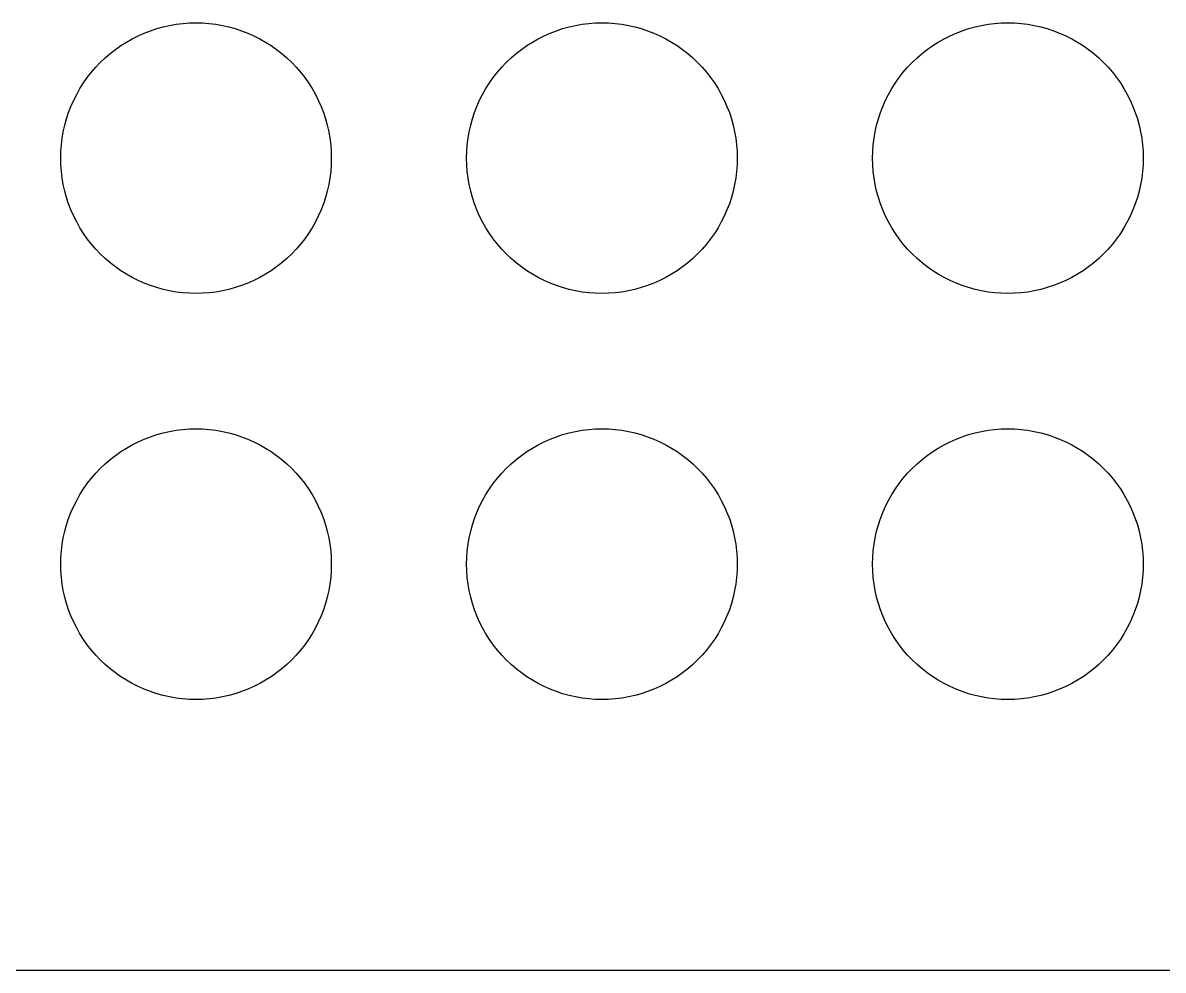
# Model space of a CAD drawing. Header units: metres. Extents: x 0 to 559, y 0 to 300.
# Drawn here: x 132.2 to 216.5, y 0 to 70 of the extents above; entities that cross this region are included whole.
import ezdxf

# ---------------------------------------------------------------- set-up
doc = ezdxf.new("R2010")
doc.units = ezdxf.units.M

msp = doc.modelspace()

# ---------------------------------------------------------------- linework, layer by layer
for p, q in [((143.533, 69.8918), (144.02, 69.9518)), ((144.02, 69.9518), (144.509, 69.9879)), ((144.509, 69.9879), (145, 70)), ((145, 70), (145.491, 69.9879)), ((145.491, 69.9879), (145.98, 69.9518)), ((145.98, 69.9518), (146.467, 69.8918)), ((173.533, 69.8918), (174.02, 69.9518)), ((174.02, 69.9518), (174.509, 69.9879)), ((174.509, 69.9879), (175, 70)), ((175, 70), (175.491, 69.9879)), ((175.491, 69.9879), (175.98, 69.9518)), ((175.98, 69.9518), (176.467, 69.8918)), ((203.533, 69.8918), (204.02, 69.9518)), ((204.02, 69.9518), (204.509, 69.9879)), ((204.509, 69.9879), (205, 70)), ((205, 70), (205.491, 69.9879)), ((205.491, 69.9879), (205.98, 69.9518)), ((205.98, 69.9518), (206.467, 69.8918)), ((140.724, 69.0399), (141.173, 69.2388)), ((141.173, 69.2388), (141.631, 69.4154)), ((141.631, 69.4154), (142.097, 69.5694)), ((142.097, 69.5694), (142.57, 69.7003)), ((142.57, 69.7003), (143.049, 69.8078)), ((143.049, 69.8078), (143.533, 69.8918)), ((146.467, 69.8918), (146.951, 69.8078)), ((146.951, 69.8078), (147.43, 69.7003)), ((147.43, 69.7003), (147.903, 69.5694)), ((147.903, 69.5694), (148.369, 69.4154)), ((148.369, 69.4154), (148.827, 69.2388)), ((148.827, 69.2388), (149.276, 69.0399)), ((170.724, 69.0399), (171.173, 69.2388)), ((171.173, 69.2388), (171.631, 69.4154)), ((171.631, 69.4154), (172.097, 69.5694)), ((172.097, 69.5694), (172.57, 69.7003)), ((172.57, 69.7003), (173.049, 69.8078)), ((173.049, 69.8078), (173.533, 69.8918)), ((176.467, 69.8918), (176.951, 69.8078)), ((176.951, 69.8078), (177.43, 69.7003)), ((177.43, 69.7003), (177.903, 69.5694)), ((177.903, 69.5694), (178.369, 69.4154)), ((178.369, 69.4154), (178.827, 69.2388)), ((178.827, 69.2388), (179.276, 69.0399)), ((200.724, 69.0399), (201.173, 69.2388)), ((201.173, 69.2388), (201.631, 69.4154)), ((201.631, 69.4154), (202.097, 69.5694)), ((202.097, 69.5694), (202.57, 69.7003)), ((202.57, 69.7003), (203.049, 69.8078)), ((203.049, 69.8078), (203.533, 69.8918)), ((206.467, 69.8918), (206.951, 69.8078)), ((206.951, 69.8078), (207.43, 69.7003)), ((207.43, 69.7003), (207.903, 69.5694)), ((207.903, 69.5694), (208.369, 69.4154)), ((208.369, 69.4154), (208.827, 69.2388)), ((208.827, 69.2388), (209.276, 69.0399)), ((139.043, 68.0321), (139.444, 68.3147)), ((139.444, 68.3147), (139.859, 68.5773)), ((139.859, 68.5773), (140.286, 68.8192)), ((140.286, 68.8192), (140.724, 69.0399)), ((149.276, 69.0399), (149.714, 68.8192)), ((149.714, 68.8192), (150.141, 68.5773)), ((150.141, 68.5773), (150.556, 68.3147)), ((150.556, 68.3147), (150.957, 68.0321)), ((169.043, 68.0321), (169.444, 68.3147)), ((169.444, 68.3147), (169.859, 68.5773)), ((169.859, 68.5773), (170.286, 68.8192)), ((170.286, 68.8192), (170.724, 69.0399)), ((179.276, 69.0399), (179.714, 68.8192)), ((179.714, 68.8192), (180.141, 68.5773)), ((180.141, 68.5773), (180.556, 68.3147)), ((180.556, 68.3147), (180.957, 68.0321)), ((199.043, 68.0321), (199.444, 68.3147)), ((199.444, 68.3147), (199.859, 68.5773)), ((199.859, 68.5773), (200.286, 68.8192)), ((200.286, 68.8192), (200.724, 69.0399)), ((209.276, 69.0399), (209.714, 68.8192)), ((209.714, 68.8192), (210.141, 68.5773)), ((210.141, 68.5773), (210.556, 68.3147)), ((210.556, 68.3147), (210.957, 68.0321)), ((138.284, 67.4095), (138.656, 67.7301)), ((138.656, 67.7301), (139.043, 68.0321)), ((150.957, 68.0321), (151.344, 67.7301)), ((151.344, 67.7301), (151.716, 67.4095)), ((168.284, 67.4095), (168.656, 67.7301)), ((168.656, 67.7301), (169.043, 68.0321)), ((180.957, 68.0321), (181.344, 67.7301)), ((181.344, 67.7301), (181.716, 67.4095)), ((198.284, 67.4095), (198.656, 67.7301)), ((198.656, 67.7301), (199.043, 68.0321)), ((210.957, 68.0321), (211.344, 67.7301)), ((211.344, 67.7301), (211.716, 67.4095)), ((137.27, 66.3439), (137.59, 66.7156)), ((137.59, 66.7156), (137.929, 67.0711)), ((137.929, 67.0711), (138.284, 67.4095)), ((151.716, 67.4095), (152.071, 67.0711)), ((152.071, 67.0711), (152.41, 66.7156)), ((152.41, 66.7156), (152.73, 66.3439)), ((167.27, 66.3439), (167.59, 66.7156)), ((167.59, 66.7156), (167.929, 67.0711)), ((167.929, 67.0711), (168.284, 67.4095)), ((181.716, 67.4095), (182.071, 67.0711)), ((182.071, 67.0711), (182.41, 66.7156)), ((182.41, 66.7156), (182.73, 66.3439)), ((197.27, 66.3439), (197.59, 66.7156)), ((197.59, 66.7156), (197.929, 67.0711)), ((197.929, 67.0711), (198.284, 67.4095)), ((211.716, 67.4095), (212.071, 67.0711)), ((212.071, 67.0711), (212.41, 66.7156)), ((212.41, 66.7156), (212.73, 66.3439)), ((136.685, 65.5557), (136.968, 65.957)), ((136.968, 65.957), (137.27, 66.3439)), ((152.73, 66.3439), (153.032, 65.957)), ((153.032, 65.957), (153.315, 65.5557)), ((166.685, 65.5557), (166.968, 65.957)), ((166.968, 65.957), (167.27, 66.3439)), ((182.73, 66.3439), (183.032, 65.957)), ((183.032, 65.957), (183.315, 65.5557)), ((196.685, 65.5557), (196.968, 65.957)), ((196.968, 65.957), (197.27, 66.3439)), ((212.73, 66.3439), (213.032, 65.957)), ((213.032, 65.957), (213.315, 65.5557)), ((136.181, 64.714), (136.423, 65.141)), ((136.423, 65.141), (136.685, 65.5557)), ((153.315, 65.5557), (153.577, 65.141)), ((153.577, 65.141), (153.819, 64.714)), ((166.181, 64.714), (166.423, 65.141)), ((166.423, 65.141), (166.685, 65.5557)), ((183.315, 65.5557), (183.577, 65.141)), ((183.577, 65.141), (183.819, 64.714)), ((196.181, 64.714), (196.423, 65.141)), ((196.423, 65.141), (196.685, 65.5557)), ((213.315, 65.5557), (213.577, 65.141)), ((213.577, 65.141), (213.819, 64.714)), ((135.761, 63.8268), (135.96, 64.2755)), ((135.96, 64.2755), (136.181, 64.714)), ((153.819, 64.714), (154.04, 64.2755)), ((154.04, 64.2755), (154.239, 63.8268)), ((165.761, 63.8268), (165.96, 64.2755)), ((165.96, 64.2755), (166.181, 64.714)), ((183.819, 64.714), (184.04, 64.2755)), ((184.04, 64.2755), (184.239, 63.8268)), ((195.761, 63.8268), (195.96, 64.2755)), ((195.96, 64.2755), (196.181, 64.714)), ((213.819, 64.714), (214.04, 64.2755)), ((214.04, 64.2755), (214.239, 63.8268)), ((135.431, 62.9028), (135.585, 63.3689)), ((135.585, 63.3689), (135.761, 63.8268)), ((154.239, 63.8268), (154.415, 63.3689)), ((154.415, 63.3689), (154.569, 62.9028)), ((165.431, 62.9028), (165.585, 63.3689)), ((165.585, 63.3689), (165.761, 63.8268)), ((184.239, 63.8268), (184.415, 63.3689)), ((184.415, 63.3689), (184.569, 62.9028)), ((195.431, 62.9028), (195.585, 63.3689)), ((195.585, 63.3689), (195.761, 63.8268)), ((214.239, 63.8268), (214.415, 63.3689)), ((214.415, 63.3689), (214.569, 62.9028)), ((135.192, 61.9509), (135.3, 62.4298)), ((135.3, 62.4298), (135.431, 62.9028)), ((154.569, 62.9028), (154.7, 62.4298)), ((154.7, 62.4298), (154.808, 61.9509)), ((165.192, 61.9509), (165.3, 62.4298)), ((165.3, 62.4298), (165.431, 62.9028)), ((184.569, 62.9028), (184.7, 62.4298)), ((184.7, 62.4298), (184.808, 61.9509)), ((195.192, 61.9509), (195.3, 62.4298)), ((195.3, 62.4298), (195.431, 62.9028)), ((214.569, 62.9028), (214.7, 62.4298)), ((214.7, 62.4298), (214.808, 61.9509)), ((135.108, 61.4673), (135.192, 61.9509)), ((154.808, 61.9509), (154.892, 61.4673)), ((165.108, 61.4673), (165.192, 61.9509)), ((184.808, 61.9509), (184.892, 61.4673)), ((195.108, 61.4673), (195.192, 61.9509)), ((214.808, 61.9509), (214.892, 61.4673)), ((135.012, 60.4907), (135.048, 60.9802)), ((135.048, 60.9802), (135.108, 61.4673)), ((154.892, 61.4673), (154.952, 60.9802)), ((154.952, 60.9802), (154.988, 60.4907)), ((165.012, 60.4907), (165.048, 60.9802)), ((165.048, 60.9802), (165.108, 61.4673)), ((184.892, 61.4673), (184.952, 60.9802)), ((184.952, 60.9802), (184.988, 60.4907)), ((195.012, 60.4907), (195.048, 60.9802)), ((195.048, 60.9802), (195.108, 61.4673)), ((214.892, 61.4673), (214.952, 60.9802)), ((214.952, 60.9802), (214.988, 60.4907)), ((135, 60), (135.012, 60.4907)), ((135.012, 59.5093), (135, 60)), ((154.988, 60.4907), (155, 60)), ((155, 60), (154.988, 59.5093)), ((165, 60), (165.012, 60.4907)), ((165.012, 59.5093), (165, 60)), ((184.988, 60.4907), (185, 60)), ((185, 60), (184.988, 59.5093)), ((195, 60), (195.012, 60.4907)), ((195.012, 59.5093), (195, 60)), ((214.988, 60.4907), (215, 60)), ((215, 60), (214.988, 59.5093)), ((135.048, 59.0198), (135.012, 59.5093)), ((135.108, 58.5327), (135.048, 59.0198)), ((154.952, 59.0198), (154.892, 58.5327)), ((154.988, 59.5093), (154.952, 59.0198)), ((165.048, 59.0198), (165.012, 59.5093)), ((165.108, 58.5327), (165.048, 59.0198)), ((184.952, 59.0198), (184.892, 58.5327)), ((184.988, 59.5093), (184.952, 59.0198)), ((195.048, 59.0198), (195.012, 59.5093)), ((195.108, 58.5327), (195.048, 59.0198)), ((214.952, 59.0198), (214.892, 58.5327)), ((214.988, 59.5093), (214.952, 59.0198)), ((135.192, 58.0491), (135.108, 58.5327)), ((154.892, 58.5327), (154.808, 58.0491)), ((165.192, 58.0491), (165.108, 58.5327)), ((184.892, 58.5327), (184.808, 58.0491)), ((195.192, 58.0491), (195.108, 58.5327)), ((214.892, 58.5327), (214.808, 58.0491)), ((135.3, 57.5702), (135.192, 58.0491)), ((135.431, 57.0972), (135.3, 57.5702)), ((154.7, 57.5702), (154.569, 57.0972)), ((154.808, 58.0491), (154.7, 57.5702)), ((165.3, 57.5702), (165.192, 58.0491)), ((165.431, 57.0972), (165.3, 57.5702)), ((184.7, 57.5702), (184.569, 57.0972)), ((184.808, 58.0491), (184.7, 57.5702)), ((195.3, 57.5702), (195.192, 58.0491)), ((195.431, 57.0972), (195.3, 57.5702)), ((214.7, 57.5702), (214.569, 57.0972)), ((214.808, 58.0491), (214.7, 57.5702)), ((135.585, 56.6311), (135.431, 57.0972)), ((135.761, 56.1732), (135.585, 56.6311)), ((154.415, 56.6311), (154.239, 56.1732)), ((154.569, 57.0972), (154.415, 56.6311)), ((165.585, 56.6311), (165.431, 57.0972)), ((165.761, 56.1732), (165.585, 56.6311)), ((184.415, 56.6311), (184.239, 56.1732)), ((184.569, 57.0972), (184.415, 56.6311)), ((195.585, 56.6311), (195.431, 57.0972)), ((195.761, 56.1732), (195.585, 56.6311)), ((214.415, 56.6311), (214.239, 56.1732)), ((214.569, 57.0972), (214.415, 56.6311)), ((135.96, 55.7244), (135.761, 56.1732)), ((136.181, 55.286), (135.96, 55.7244)), ((154.04, 55.7244), (153.819, 55.286)), ((154.239, 56.1732), (154.04, 55.7244)), ((165.96, 55.7244), (165.761, 56.1732)), ((166.181, 55.286), (165.96, 55.7244)), ((184.04, 55.7244), (183.819, 55.286)), ((184.239, 56.1732), (184.04, 55.7244)), ((195.96, 55.7244), (195.761, 56.1732)), ((196.181, 55.286), (195.96, 55.7244)), ((214.04, 55.7244), (213.819, 55.286)), ((214.239, 56.1732), (214.04, 55.7244)), ((136.423, 54.859), (136.181, 55.286)), ((136.685, 54.4443), (136.423, 54.859)), ((153.577, 54.859), (153.315, 54.4443)), ((153.819, 55.286), (153.577, 54.859)), ((166.423, 54.859), (166.181, 55.286)), ((166.685, 54.4443), (166.423, 54.859)), ((183.577, 54.859), (183.315, 54.4443)), ((183.819, 55.286), (183.577, 54.859)), ((196.423, 54.859), (196.181, 55.286)), ((196.685, 54.4443), (196.423, 54.859)), ((213.577, 54.859), (213.315, 54.4443)), ((213.819, 55.286), (213.577, 54.859)), ((136.968, 54.043), (136.685, 54.4443)), ((137.27, 53.6561), (136.968, 54.043)), ((153.032, 54.043), (152.73, 53.6561)), ((153.315, 54.4443), (153.032, 54.043)), ((166.968, 54.043), (166.685, 54.4443)), ((167.27, 53.6561), (166.968, 54.043)), ((183.032, 54.043), (182.73, 53.6561)), ((183.315, 54.4443), (183.032, 54.043)), ((196.968, 54.043), (196.685, 54.4443)), ((197.27, 53.6561), (196.968, 54.043)), ((213.032, 54.043), (212.73, 53.6561)), ((213.315, 54.4443), (213.032, 54.043)), ((137.59, 53.2844), (137.27, 53.6561)), ((137.929, 52.9289), (137.59, 53.2844)), ((152.41, 53.2844), (152.071, 52.9289)), ((152.73, 53.6561), (152.41, 53.2844)), ((167.59, 53.2844), (167.27, 53.6561)), ((167.929, 52.9289), (167.59, 53.2844)), ((182.41, 53.2844), (182.071, 52.9289)), ((182.73, 53.6561), (182.41, 53.2844)), ((197.59, 53.2844), (197.27, 53.6561)), ((197.929, 52.9289), (197.59, 53.2844)), ((212.41, 53.2844), (212.071, 52.9289)), ((212.73, 53.6561), (212.41, 53.2844)), ((138.284, 52.5905), (137.929, 52.9289)), ((138.656, 52.2699), (138.284, 52.5905)), ((139.043, 51.9679), (138.656, 52.2699)), ((151.344, 52.2699), (150.957, 51.9679)), ((151.716, 52.5905), (151.344, 52.2699)), ((152.071, 52.9289), (151.716, 52.5905)), ((168.284, 52.5905), (167.929, 52.9289)), ((168.656, 52.2699), (168.284, 52.5905)), ((169.043, 51.9679), (168.656, 52.2699)), ((181.344, 52.2699), (180.957, 51.9679)), ((181.716, 52.5905), (181.344, 52.2699)), ((182.071, 52.9289), (181.716, 52.5905)), ((198.284, 52.5905), (197.929, 52.9289)), ((198.656, 52.2699), (198.284, 52.5905)), ((199.043, 51.9679), (198.656, 52.2699)), ((211.344, 52.2699), (210.957, 51.9679)), ((211.716, 52.5905), (211.344, 52.2699)), ((212.071, 52.9289), (211.716, 52.5905)), ((139.444, 51.6853), (139.043, 51.9679)), ((139.859, 51.4227), (139.444, 51.6853)), ((140.286, 51.1808), (139.859, 51.4227)), ((150.141, 51.4227), (149.714, 51.1808)), ((150.556, 51.6853), (150.141, 51.4227)), ((150.957, 51.9679), (150.556, 51.6853)), ((169.444, 51.6853), (169.043, 51.9679)), ((169.859, 51.4227), (169.444, 51.6853)), ((170.286, 51.1808), (169.859, 51.4227)), ((180.141, 51.4227), (179.714, 51.1808)), ((180.556, 51.6853), (180.141, 51.4227)), ((180.957, 51.9679), (180.556, 51.6853)), ((199.444, 51.6853), (199.043, 51.9679)), ((199.859, 51.4227), (199.444, 51.6853)), ((200.286, 51.1808), (199.859, 51.4227)), ((210.141, 51.4227), (209.714, 51.1808)), ((210.556, 51.6853), (210.141, 51.4227)), ((210.957, 51.9679), (210.556, 51.6853)), ((140.724, 50.9601), (140.286, 51.1808)), ((141.173, 50.7612), (140.724, 50.9601)), ((141.631, 50.5845), (141.173, 50.7612)), ((142.097, 50.4306), (141.631, 50.5845)), ((148.369, 50.5845), (147.903, 50.4306)), ((148.827, 50.7612), (148.369, 50.5845)), ((149.276, 50.9601), (148.827, 50.7612)), ((149.714, 51.1808), (149.276, 50.9601)), ((170.724, 50.9601), (170.286, 51.1808)), ((171.173, 50.7612), (170.724, 50.9601)), ((171.631, 50.5845), (171.173, 50.7612)), ((172.097, 50.4306), (171.631, 50.5845)), ((178.369, 50.5845), (177.903, 50.4306)), ((178.827, 50.7612), (178.369, 50.5845)), ((179.276, 50.9601), (178.827, 50.7612)), ((179.714, 51.1808), (179.276, 50.9601)), ((200.724, 50.9601), (200.286, 51.1808)), ((201.173, 50.7612), (200.724, 50.9601)), ((201.631, 50.5845), (201.173, 50.7612)), ((202.097, 50.4306), (201.631, 50.5845)), ((208.369, 50.5845), (207.903, 50.4306)), ((208.827, 50.7612), (208.369, 50.5845)), ((209.276, 50.9601), (208.827, 50.7612)), ((209.714, 51.1808), (209.276, 50.9601)), ((142.57, 50.2997), (142.097, 50.4306)), ((143.049, 50.1921), (142.57, 50.2997)), ((143.533, 50.1082), (143.049, 50.1921)), ((144.02, 50.0481), (143.533, 50.1082)), ((144.509, 50.012), (144.02, 50.0481)), ((145, 50), (144.509, 50.012)), ((145.491, 50.012), (145, 50)), ((145.98, 50.0481), (145.491, 50.012)), ((146.467, 50.1082), (145.98, 50.0481)), ((146.951, 50.1921), (146.467, 50.1082)), ((147.43, 50.2997), (146.951, 50.1921)), ((147.903, 50.4306), (147.43, 50.2997)), ((172.57, 50.2997), (172.097, 50.4306)), ((173.049, 50.1921), (172.57, 50.2997)), ((173.533, 50.1082), (173.049, 50.1921)), ((174.02, 50.0481), (173.533, 50.1082)), ((174.509, 50.012), (174.02, 50.0481)), ((175, 50), (174.509, 50.012)), ((175.491, 50.012), (175, 50)), ((175.98, 50.0481), (175.491, 50.012)), ((176.467, 50.1082), (175.98, 50.0481)), ((176.951, 50.1921), (176.467, 50.1082)), ((177.43, 50.2997), (176.951, 50.1921)), ((177.903, 50.4306), (177.43, 50.2997)), ((202.57, 50.2997), (202.097, 50.4306)), ((203.049, 50.1921), (202.57, 50.2997)), ((203.533, 50.1082), (203.049, 50.1921)), ((204.02, 50.0481), (203.533, 50.1082)), ((204.509, 50.012), (204.02, 50.0481)), ((205, 50), (204.509, 50.012)), ((205.491, 50.012), (205, 50)), ((205.98, 50.0481), (205.491, 50.012)), ((206.467, 50.1082), (205.98, 50.0481)), ((206.951, 50.1921), (206.467, 50.1082)), ((207.43, 50.2997), (206.951, 50.1921)), ((207.903, 50.4306), (207.43, 50.2997)), ((142.097, 39.5694), (142.57, 39.7003)), ((142.57, 39.7003), (143.049, 39.8078)), ((143.049, 39.8078), (143.533, 39.8918)), ((143.533, 39.8918), (144.02, 39.9518)), ((144.02, 39.9518), (144.509, 39.9879)), ((144.509, 39.9879), (145, 40)), ((145, 40), (145.491, 39.9879)), ((145.491, 39.9879), (145.98, 39.9518)), ((145.98, 39.9518), (146.467, 39.8918)), ((146.467, 39.8918), (146.951, 39.8078)), ((146.951, 39.8078), (147.43, 39.7003)), ((147.43, 39.7003), (147.903, 39.5694)), ((172.097, 39.5694), (172.57, 39.7003)), ((172.57, 39.7003), (173.049, 39.8078)), ((173.049, 39.8078), (173.533, 39.8918)), ((173.533, 39.8918), (174.02, 39.9518)), ((174.02, 39.9518), (174.509, 39.9879)), ((174.509, 39.9879), (175, 40)), ((175, 40), (175.491, 39.9879)), ((175.491, 39.9879), (175.98, 39.9518)), ((175.98, 39.9518), (176.467, 39.8918)), ((176.467, 39.8918), (176.951, 39.8078)), ((176.951, 39.8078), (177.43, 39.7003)), ((177.43, 39.7003), (177.903, 39.5694)), ((202.097, 39.5694), (202.57, 39.7003)), ((202.57, 39.7003), (203.049, 39.8078)), ((203.049, 39.8078), (203.533, 39.8918)), ((203.533, 39.8918), (204.02, 39.9518)), ((204.02, 39.9518), (204.509, 39.9879)), ((204.509, 39.9879), (205, 40)), ((205, 40), (205.491, 39.9879)), ((205.491, 39.9879), (205.98, 39.9518)), ((205.98, 39.9518), (206.467, 39.8918)), ((206.467, 39.8918), (206.951, 39.8078)), ((206.951, 39.8078), (207.43, 39.7003)), ((207.43, 39.7003), (207.903, 39.5694)), ((139.859, 38.5773), (140.286, 38.8192)), ((140.286, 38.8192), (140.724, 39.0399)), ((140.724, 39.0399), (141.173, 39.2388)), ((141.173, 39.2388), (141.631, 39.4154)), ((141.631, 39.4154), (142.097, 39.5694)), ((147.903, 39.5694), (148.369, 39.4154)), ((148.369, 39.4154), (148.827, 39.2388)), ((148.827, 39.2388), (149.276, 39.0399)), ((149.276, 39.0399), (149.714, 38.8192)), ((149.714, 38.8192), (150.141, 38.5773)), ((169.859, 38.5773), (170.286, 38.8192)), ((170.286, 38.8192), (170.724, 39.0399)), ((170.724, 39.0399), (171.173, 39.2388)), ((171.173, 39.2388), (171.631, 39.4154)), ((171.631, 39.4154), (172.097, 39.5694)), ((177.903, 39.5694), (178.369, 39.4154)), ((178.369, 39.4154), (178.827, 39.2388)), ((178.827, 39.2388), (179.276, 39.0399)), ((179.276, 39.0399), (179.714, 38.8192)), ((179.714, 38.8192), (180.141, 38.5773)), ((199.859, 38.5773), (200.286, 38.8192)), ((200.286, 38.8192), (200.724, 39.0399)), ((200.724, 39.0399), (201.173, 39.2388)), ((201.173, 39.2388), (201.631, 39.4154)), ((201.631, 39.4154), (202.097, 39.5694)), ((207.903, 39.5694), (208.369, 39.4154)), ((208.369, 39.4154), (208.827, 39.2388)), ((208.827, 39.2388), (209.276, 39.0399)), ((209.276, 39.0399), (209.714, 38.8192)), ((209.714, 38.8192), (210.141, 38.5773)), ((138.656, 37.7301), (139.043, 38.0321)), ((139.043, 38.0321), (139.444, 38.3147)), ((139.444, 38.3147), (139.859, 38.5773)), ((150.141, 38.5773), (150.556, 38.3147)), ((150.556, 38.3147), (150.957, 38.0321)), ((150.957, 38.0321), (151.344, 37.7301)), ((168.656, 37.7301), (169.043, 38.0321)), ((169.043, 38.0321), (169.444, 38.3147)), ((169.444, 38.3147), (169.859, 38.5773)), ((180.141, 38.5773), (180.556, 38.3147)), ((180.556, 38.3147), (180.957, 38.0321)), ((180.957, 38.0321), (181.344, 37.7301)), ((198.656, 37.7301), (199.043, 38.0321)), ((199.043, 38.0321), (199.444, 38.3147)), ((199.444, 38.3147), (199.859, 38.5773)), ((210.141, 38.5773), (210.556, 38.3147)), ((210.556, 38.3147), (210.957, 38.0321)), ((210.957, 38.0321), (211.344, 37.7301)), ((137.929, 37.0711), (138.284, 37.4095)), ((138.284, 37.4095), (138.656, 37.7301)), ((151.344, 37.7301), (151.716, 37.4095)), ((151.716, 37.4095), (152.071, 37.0711)), ((167.929, 37.0711), (168.284, 37.4095)), ((168.284, 37.4095), (168.656, 37.7301)), ((181.344, 37.7301), (181.716, 37.4095)), ((181.716, 37.4095), (182.071, 37.0711)), ((197.929, 37.0711), (198.284, 37.4095)), ((198.284, 37.4095), (198.656, 37.7301)), ((211.344, 37.7301), (211.716, 37.4095)), ((211.716, 37.4095), (212.071, 37.0711)), ((136.968, 35.957), (137.27, 36.3439)), ((137.27, 36.3439), (137.59, 36.7156)), ((137.59, 36.7156), (137.929, 37.0711)), ((152.071, 37.0711), (152.41, 36.7156)), ((152.41, 36.7156), (152.73, 36.3439)), ((152.73, 36.3439), (153.032, 35.957)), ((166.968, 35.957), (167.27, 36.3439)), ((167.27, 36.3439), (167.59, 36.7156)), ((167.59, 36.7156), (167.929, 37.0711)), ((182.071, 37.0711), (182.41, 36.7156)), ((182.41, 36.7156), (182.73, 36.3439)), ((182.73, 36.3439), (183.032, 35.957)), ((196.968, 35.957), (197.27, 36.3439)), ((197.27, 36.3439), (197.59, 36.7156)), ((197.59, 36.7156), (197.929, 37.0711)), ((212.071, 37.0711), (212.41, 36.7156)), ((212.41, 36.7156), (212.73, 36.3439)), ((212.73, 36.3439), (213.032, 35.957)), ((136.423, 35.141), (136.685, 35.5557)), ((136.685, 35.5557), (136.968, 35.957)), ((153.032, 35.957), (153.315, 35.5557)), ((153.315, 35.5557), (153.577, 35.141)), ((166.423, 35.141), (166.685, 35.5557)), ((166.685, 35.5557), (166.968, 35.957)), ((183.032, 35.957), (183.315, 35.5557)), ((183.315, 35.5557), (183.577, 35.141)), ((196.423, 35.141), (196.685, 35.5557)), ((196.685, 35.5557), (196.968, 35.957)), ((213.032, 35.957), (213.315, 35.5557)), ((213.315, 35.5557), (213.577, 35.141)), ((135.96, 34.2755), (136.181, 34.714)), ((136.181, 34.714), (136.423, 35.141)), ((153.577, 35.141), (153.819, 34.714)), ((153.819, 34.714), (154.04, 34.2755)), ((165.96, 34.2755), (166.181, 34.714)), ((166.181, 34.714), (166.423, 35.141)), ((183.577, 35.141), (183.819, 34.714)), ((183.819, 34.714), (184.04, 34.2755)), ((195.96, 34.2755), (196.181, 34.714)), ((196.181, 34.714), (196.423, 35.141)), ((213.577, 35.141), (213.819, 34.714)), ((213.819, 34.714), (214.04, 34.2755)), ((135.585, 33.3689), (135.761, 33.8268)), ((135.761, 33.8268), (135.96, 34.2755)), ((154.04, 34.2755), (154.239, 33.8268)), ((154.239, 33.8268), (154.415, 33.3689)), ((165.585, 33.3689), (165.761, 33.8268)), ((165.761, 33.8268), (165.96, 34.2755)), ((184.04, 34.2755), (184.239, 33.8268)), ((184.239, 33.8268), (184.415, 33.3689)), ((195.585, 33.3689), (195.761, 33.8268)), ((195.761, 33.8268), (195.96, 34.2755)), ((214.04, 34.2755), (214.239, 33.8268)), ((214.239, 33.8268), (214.415, 33.3689)), ((135.3, 32.4298), (135.431, 32.9028)), ((135.431, 32.9028), (135.585, 33.3689)), ((154.415, 33.3689), (154.569, 32.9028)), ((154.569, 32.9028), (154.7, 32.4298)), ((165.3, 32.4298), (165.431, 32.9028)), ((165.431, 32.9028), (165.585, 33.3689)), ((184.415, 33.3689), (184.569, 32.9028)), ((184.569, 32.9028), (184.7, 32.4298)), ((195.3, 32.4298), (195.431, 32.9028)), ((195.431, 32.9028), (195.585, 33.3689)), ((214.415, 33.3689), (214.569, 32.9028)), ((214.569, 32.9028), (214.7, 32.4298)), ((135.192, 31.9509), (135.3, 32.4298)), ((154.7, 32.4298), (154.808, 31.9509)), ((165.192, 31.9509), (165.3, 32.4298)), ((184.7, 32.4298), (184.808, 31.9509)), ((195.192, 31.9509), (195.3, 32.4298)), ((214.7, 32.4298), (214.808, 31.9509)), ((135.048, 30.9802), (135.108, 31.4673)), ((135.108, 31.4673), (135.192, 31.9509)), ((154.808, 31.9509), (154.892, 31.4673)), ((154.892, 31.4673), (154.952, 30.9802)), ((165.048, 30.9802), (165.108, 31.4673)), ((165.108, 31.4673), (165.192, 31.9509)), ((184.808, 31.9509), (184.892, 31.4673)), ((184.892, 31.4673), (184.952, 30.9802)), ((195.048, 30.9802), (195.108, 31.4673)), ((195.108, 31.4673), (195.192, 31.9509)), ((214.808, 31.9509), (214.892, 31.4673)), ((214.892, 31.4673), (214.952, 30.9802)), ((135, 30), (135.012, 30.4907)), ((135.012, 30.4907), (135.048, 30.9802)), ((154.952, 30.9802), (154.988, 30.4907)), ((154.988, 30.4907), (155, 30)), ((165, 30), (165.012, 30.4907)), ((165.012, 30.4907), (165.048, 30.9802)), ((184.952, 30.9802), (184.988, 30.4907)), ((184.988, 30.4907), (185, 30)), ((195, 30), (195.012, 30.4907)), ((195.012, 30.4907), (195.048, 30.9802)), ((214.952, 30.9802), (214.988, 30.4907)), ((214.988, 30.4907), (215, 30)), ((135.012, 29.5093), (135, 30)), ((135.048, 29.0198), (135.012, 29.5093)), ((154.988, 29.5093), (154.952, 29.0198)), ((155, 30), (154.988, 29.5093)), ((165.012, 29.5093), (165, 30)), ((165.048, 29.0198), (165.012, 29.5093)), ((184.988, 29.5093), (184.952, 29.0198)), ((185, 30), (184.988, 29.5093)), ((195.012, 29.5093), (195, 30)), ((195.048, 29.0198), (195.012, 29.5093)), ((214.988, 29.5093), (214.952, 29.0198)), ((215, 30), (214.988, 29.5093)), ((135.108, 28.5327), (135.048, 29.0198)), ((154.952, 29.0198), (154.892, 28.5327)), ((165.108, 28.5327), (165.048, 29.0198)), ((184.952, 29.0198), (184.892, 28.5327)), ((195.108, 28.5327), (195.048, 29.0198)), ((214.952, 29.0198), (214.892, 28.5327)), ((135.192, 28.0491), (135.108, 28.5327)), ((135.3, 27.5702), (135.192, 28.0491)), ((154.808, 28.0491), (154.7, 27.5702)), ((154.892, 28.5327), (154.808, 28.0491)), ((165.192, 28.0491), (165.108, 28.5327)), ((165.3, 27.5702), (165.192, 28.0491)), ((184.808, 28.0491), (184.7, 27.5702)), ((184.892, 28.5327), (184.808, 28.0491)), ((195.192, 28.0491), (195.108, 28.5327)), ((195.3, 27.5702), (195.192, 28.0491)), ((214.808, 28.0491), (214.7, 27.5702)), ((214.892, 28.5327), (214.808, 28.0491)), ((135.431, 27.0972), (135.3, 27.5702)), ((135.585, 26.6311), (135.431, 27.0972)), ((154.569, 27.0972), (154.415, 26.6311)), ((154.7, 27.5702), (154.569, 27.0972)), ((165.431, 27.0972), (165.3, 27.5702)), ((165.585, 26.6311), (165.431, 27.0972)), ((184.569, 27.0972), (184.415, 26.6311)), ((184.7, 27.5702), (184.569, 27.0972)), ((195.431, 27.0972), (195.3, 27.5702)), ((195.585, 26.6311), (195.431, 27.0972)), ((214.569, 27.0972), (214.415, 26.6311)), ((214.7, 27.5702), (214.569, 27.0972)), ((135.761, 26.1732), (135.585, 26.6311)), ((135.96, 25.7244), (135.761, 26.1732)), ((154.239, 26.1732), (154.04, 25.7244)), ((154.415, 26.6311), (154.239, 26.1732)), ((165.761, 26.1732), (165.585, 26.6311)), ((165.96, 25.7244), (165.761, 26.1732)), ((184.239, 26.1732), (184.04, 25.7244)), ((184.415, 26.6311), (184.239, 26.1732)), ((195.761, 26.1732), (195.585, 26.6311)), ((195.96, 25.7244), (195.761, 26.1732)), ((214.239, 26.1732), (214.04, 25.7244)), ((214.415, 26.6311), (214.239, 26.1732)), ((136.181, 25.286), (135.96, 25.7244)), ((136.423, 24.859), (136.181, 25.286)), ((153.819, 25.286), (153.577, 24.859)), ((154.04, 25.7244), (153.819, 25.286)), ((166.181, 25.286), (165.96, 25.7244)), ((166.423, 24.859), (166.181, 25.286)), ((183.819, 25.286), (183.577, 24.859)), ((184.04, 25.7244), (183.819, 25.286)), ((196.181, 25.286), (195.96, 25.7244)), ((196.423, 24.859), (196.181, 25.286)), ((213.819, 25.286), (213.577, 24.859)), ((214.04, 25.7244), (213.819, 25.286)), ((136.685, 24.4443), (136.423, 24.859)), ((136.968, 24.043), (136.685, 24.4443)), ((153.315, 24.4443), (153.032, 24.043)), ((153.577, 24.859), (153.315, 24.4443)), ((166.685, 24.4443), (166.423, 24.859)), ((166.968, 24.043), (166.685, 24.4443)), ((183.315, 24.4443), (183.032, 24.043)), ((183.577, 24.859), (183.315, 24.4443)), ((196.685, 24.4443), (196.423, 24.859)), ((196.968, 24.043), (196.685, 24.4443)), ((213.315, 24.4443), (213.032, 24.043)), ((213.577, 24.859), (213.315, 24.4443)), ((137.27, 23.6561), (136.968, 24.043)), ((137.59, 23.2844), (137.27, 23.6561)), ((152.73, 23.6561), (152.41, 23.2844)), ((153.032, 24.043), (152.73, 23.6561)), ((167.27, 23.6561), (166.968, 24.043)), ((167.59, 23.2844), (167.27, 23.6561)), ((182.73, 23.6561), (182.41, 23.2844)), ((183.032, 24.043), (182.73, 23.6561)), ((197.27, 23.6561), (196.968, 24.043)), ((197.59, 23.2844), (197.27, 23.6561)), ((212.73, 23.6561), (212.41, 23.2844)), ((213.032, 24.043), (212.73, 23.6561)), ((137.929, 22.9289), (137.59, 23.2844)), ((138.284, 22.5905), (137.929, 22.9289)), ((152.071, 22.9289), (151.716, 22.5905)), ((152.41, 23.2844), (152.071, 22.9289)), ((167.929, 22.9289), (167.59, 23.2844)), ((168.284, 22.5905), (167.929, 22.9289)), ((182.071, 22.9289), (181.716, 22.5905)), ((182.41, 23.2844), (182.071, 22.9289)), ((197.929, 22.9289), (197.59, 23.2844)), ((198.284, 22.5905), (197.929, 22.9289)), ((212.071, 22.9289), (211.716, 22.5905)), ((212.41, 23.2844), (212.071, 22.9289)), ((138.656, 22.2699), (138.284, 22.5905)), ((139.043, 21.9679), (138.656, 22.2699)), ((139.444, 21.6853), (139.043, 21.9679)), ((150.957, 21.9679), (150.556, 21.6853)), ((151.344, 22.2699), (150.957, 21.9679)), ((151.716, 22.5905), (151.344, 22.2699)), ((168.656, 22.2699), (168.284, 22.5905)), ((169.043, 21.9679), (168.656, 22.2699)), ((169.444, 21.6853), (169.043, 21.9679)), ((180.957, 21.9679), (180.556, 21.6853)), ((181.344, 22.2699), (180.957, 21.9679)), ((181.716, 22.5905), (181.344, 22.2699)), ((198.656, 22.2699), (198.284, 22.5905)), ((199.043, 21.9679), (198.656, 22.2699)), ((199.444, 21.6853), (199.043, 21.9679)), ((210.957, 21.9679), (210.556, 21.6853)), ((211.344, 22.2699), (210.957, 21.9679)), ((211.716, 22.5905), (211.344, 22.2699)), ((139.859, 21.4227), (139.444, 21.6853)), ((140.286, 21.1808), (139.859, 21.4227)), ((140.724, 20.9601), (140.286, 21.1808)), ((149.714, 21.1808), (149.276, 20.9601)), ((150.141, 21.4227), (149.714, 21.1808)), ((150.556, 21.6853), (150.141, 21.4227)), ((169.859, 21.4227), (169.444, 21.6853)), ((170.286, 21.1808), (169.859, 21.4227)), ((170.724, 20.9601), (170.286, 21.1808)), ((179.714, 21.1808), (179.276, 20.9601)), ((180.141, 21.4227), (179.714, 21.1808)), ((180.556, 21.6853), (180.141, 21.4227)), ((199.859, 21.4227), (199.444, 21.6853)), ((200.286, 21.1808), (199.859, 21.4227)), ((200.724, 20.9601), (200.286, 21.1808)), ((209.714, 21.1808), (209.276, 20.9601)), ((210.141, 21.4227), (209.714, 21.1808)), ((210.556, 21.6853), (210.141, 21.4227)), ((141.173, 20.7612), (140.724, 20.9601)), ((141.631, 20.5845), (141.173, 20.7612)), ((142.097, 20.4306), (141.631, 20.5845)), ((142.57, 20.2997), (142.097, 20.4306)), ((143.049, 20.1921), (142.57, 20.2997)), ((147.43, 20.2997), (146.951, 20.1921)), ((147.903, 20.4306), (147.43, 20.2997)), ((148.369, 20.5845), (147.903, 20.4306)), ((148.827, 20.7612), (148.369, 20.5845)), ((149.276, 20.9601), (148.827, 20.7612)), ((171.173, 20.7612), (170.724, 20.9601)), ((171.631, 20.5845), (171.173, 20.7612)), ((172.097, 20.4306), (171.631, 20.5845)), ((172.57, 20.2997), (172.097, 20.4306)), ((173.049, 20.1921), (172.57, 20.2997)), ((177.43, 20.2997), (176.951, 20.1921)), ((177.903, 20.4306), (177.43, 20.2997)), ((178.369, 20.5845), (177.903, 20.4306)), ((178.827, 20.7612), (178.369, 20.5845)), ((179.276, 20.9601), (178.827, 20.7612)), ((201.173, 20.7612), (200.724, 20.9601)), ((201.631, 20.5845), (201.173, 20.7612)), ((202.097, 20.4306), (201.631, 20.5845)), ((202.57, 20.2997), (202.097, 20.4306)), ((203.049, 20.1921), (202.57, 20.2997)), ((207.43, 20.2997), (206.951, 20.1921)), ((207.903, 20.4306), (207.43, 20.2997)), ((208.369, 20.5845), (207.903, 20.4306)), ((208.827, 20.7612), (208.369, 20.5845)), ((209.276, 20.9601), (208.827, 20.7612)), ((143.533, 20.1082), (143.049, 20.1921)), ((144.02, 20.0481), (143.533, 20.1082)), ((144.509, 20.012), (144.02, 20.0481)), ((145, 20), (144.509, 20.012)), ((145.491, 20.012), (145, 20)), ((145.98, 20.0481), (145.491, 20.012)), ((146.467, 20.1082), (145.98, 20.0481)), ((146.951, 20.1921), (146.467, 20.1082)), ((173.533, 20.1082), (173.049, 20.1921)), ((174.02, 20.0481), (173.533, 20.1082)), ((174.509, 20.012), (174.02, 20.0481)), ((175, 20), (174.509, 20.012)), ((175.491, 20.012), (175, 20)), ((175.98, 20.0481), (175.491, 20.012)), ((176.467, 20.1082), (175.98, 20.0481)), ((176.951, 20.1921), (176.467, 20.1082)), ((203.533, 20.1082), (203.049, 20.1921)), ((204.02, 20.0481), (203.533, 20.1082)), ((204.509, 20.012), (204.02, 20.0481)), ((205, 20), (204.509, 20.012)), ((205.491, 20.012), (205, 20)), ((205.98, 20.0481), (205.491, 20.012)), ((206.467, 20.1082), (205.98, 20.0481)), ((206.951, 20.1921), (206.467, 20.1082)), ((0, 0), (559, 0))]:
    msp.add_line(p, q)

doc.saveas('drawing.dxf')
